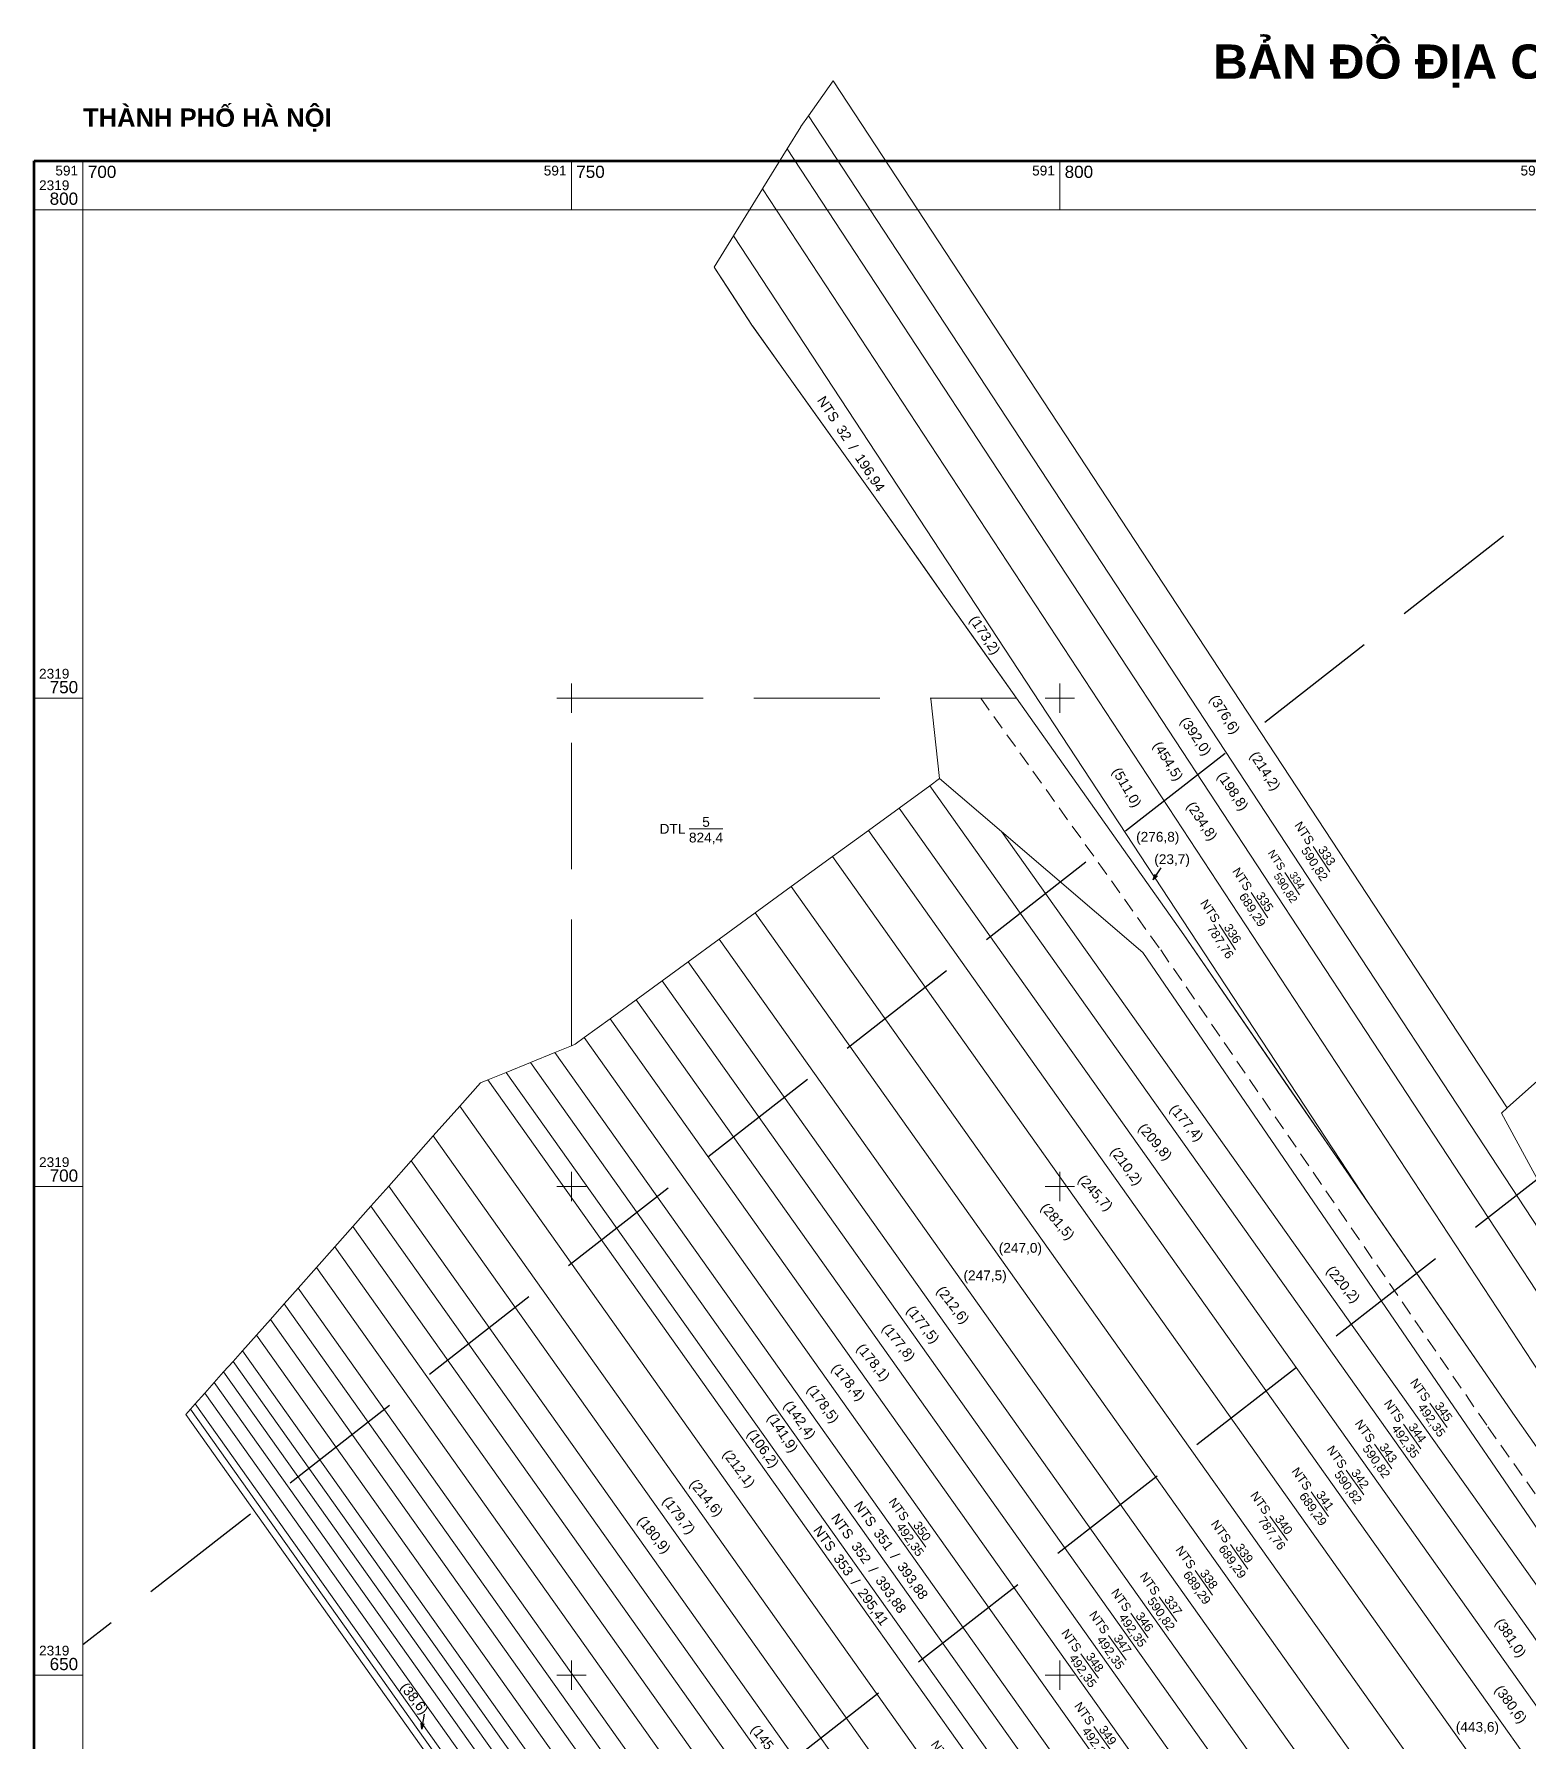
# Model space of a CAD drawing. Header units: metres. Extents: x 591680 to 592121, y 2319362 to 2319832.
# Drawn here: x 591695 to 591848, y 2319643.2 to 2319818 of the extents above; entities that cross this region are included whole.
import ezdxf
from ezdxf.enums import TextEntityAlignment as Align

# ---------------------------------------------------------------- set-up
doc = ezdxf.new("R2010")
doc.units = ezdxf.units.M
doc.header["$MEASUREMENT"] = 0
doc.linetypes.add('DGN Style 3', pattern=[18.08141, 12.915293, -5.166117])
doc.linetypes.add('{tuong nha}', pattern=[2.3, 1.5, -0.8])
for name, color, linetype, lineweight in [('Level 10', 7, 'Continuous', 0), ('Level 13', 7, 'Continuous', 0), ('Level 2', 7, 'Continuous', 0), ('Level 22', 7, 'Continuous', 0), ('Level 29', 7, 'Continuous', 0), ('Level 32', 7, 'Continuous', 0), ('Level 4', 7, 'Continuous', 0), ('Level 51', 7, 'Continuous', 0), ('Level 6', 7, 'Continuous', 0), ('Level 63', 7, 'Continuous', 0)]:
    doc.layers.add(name, color=color, linetype=linetype, lineweight=lineweight)
doc.styles.get("Standard").update_dxf_attribs({"font": 'arial.ttf'})
doc.styles.add('Style-Arial', font='arial.ttf')
doc.dimstyles.get("Standard").update_dxf_attribs({"dimtxt": 0.18, "dimasz": 0.18, "dimexe": 0.18, "dimexo": 0.0625, "dimgap": 0.09, "dimtad": 0, "dimtih": 1, "dimtoh": 1, "dimdec": 4, "dimzin": 0, "dimdsep": 46, "dimtxsty": 'Standard', "dimcen": 0.09, "dimadec": 0, "dimazin": 0, "dimtfac": 1, "dimtdec": 4, "dimtofl": 0, "dimtmove": 0, "dimatfit": 3, "dimfxl": 1, "dimtolj": 1, "dimtzin": 0, "dimarcsym": 0})

# ---------------------------------------------------------------- blocks, each defined once
blk = doc.blocks.new('N_Thua_1')
at = {"layer": 'Level 13', "color": 7, "linetype": 'Continuous', "lineweight": 0}
blk.add_line((0, 0), (3.426829, 0), dxfattribs=at)
at = {"layer": 'Level 13', "color": 3, "linetype": 'Continuous', "lineweight": 0}
blk.add_text('DTL', height=1, dxfattribs=at).set_placement((-0.4, 0), align=Align.MIDDLE_RIGHT)
at = {"layer": 'Level 2', "color": 1, "linetype": 'Continuous', "lineweight": 0}
blk.add_text('5', height=1, dxfattribs=at).set_placement((1.713415, 0.2), align=Align.CENTER)
at = {"layer": 'Level 4', "color": 1, "linetype": 'Continuous', "lineweight": 0}
blk.add_text('824,4', height=1, dxfattribs=at).set_placement((1.713415, -0.4), align=Align.TOP_CENTER)
blk = doc.blocks.new('N_Thua_96')
at = {"layer": 'Level 13', "color": 7, "linetype": 'Continuous', "lineweight": 0}
blk.add_line((0, 0), (3.089634, 0), dxfattribs=at)
at = {"layer": 'Level 13', "color": 3, "linetype": 'Continuous', "lineweight": 0}
blk.add_text('NTS', height=0.9, dxfattribs=at).set_placement((-0.4, 0), align=Align.MIDDLE_RIGHT)
at = {"layer": 'Level 2', "color": 2, "linetype": 'Continuous', "lineweight": 0}
blk.add_text('336', height=0.9, dxfattribs=at).set_placement((1.544817, 0.2), align=Align.CENTER)
at = {"layer": 'Level 4', "color": 1, "linetype": 'Continuous', "lineweight": 0}
blk.add_text('787,76', height=0.9, dxfattribs=at).set_placement((1.544817, -0.4), align=Align.TOP_CENTER)
blk = doc.blocks.new('N_Thua_97')
at = {"layer": 'Level 13', "color": 7, "linetype": 'Continuous', "lineweight": 0}
blk.add_line((0, 0), (3.089634, 0), dxfattribs=at)
at = {"layer": 'Level 13', "color": 3, "linetype": 'Continuous', "lineweight": 0}
blk.add_text('NTS', height=0.9, dxfattribs=at).set_placement((-0.4, 0), align=Align.MIDDLE_RIGHT)
at = {"layer": 'Level 2', "color": 2, "linetype": 'Continuous', "lineweight": 0}
blk.add_text('340', height=0.9, dxfattribs=at).set_placement((1.544817, 0.2), align=Align.CENTER)
at = {"layer": 'Level 4', "color": 1, "linetype": 'Continuous', "lineweight": 0}
blk.add_text('787,76', height=0.9, dxfattribs=at).set_placement((1.544817, -0.4), align=Align.TOP_CENTER)
blk = doc.blocks.new('N_Thua_98')
at = {"layer": 'Level 13', "color": 7, "linetype": 'Continuous', "lineweight": 0}
blk.add_line((0, 0), (3.088262, 0), dxfattribs=at)
at = {"layer": 'Level 13', "color": 3, "linetype": 'Continuous', "lineweight": 0}
blk.add_text('NTS', height=0.9, dxfattribs=at).set_placement((-0.4, 0), align=Align.MIDDLE_RIGHT)
at = {"layer": 'Level 2', "color": 2, "linetype": 'Continuous', "lineweight": 0}
blk.add_text('339', height=0.9, dxfattribs=at).set_placement((1.544131, 0.2), align=Align.CENTER)
at = {"layer": 'Level 4', "color": 1, "linetype": 'Continuous', "lineweight": 0}
blk.add_text('689,29', height=0.9, dxfattribs=at).set_placement((1.544131, -0.4), align=Align.TOP_CENTER)
blk = doc.blocks.new('N_Thua_99')
at = {"layer": 'Level 13', "color": 7, "linetype": 'Continuous', "lineweight": 0}
blk.add_line((0, 0), (3.088262, 0), dxfattribs=at)
at = {"layer": 'Level 13', "color": 3, "linetype": 'Continuous', "lineweight": 0}
blk.add_text('NTS', height=0.9, dxfattribs=at).set_placement((-0.4, 0), align=Align.MIDDLE_RIGHT)
at = {"layer": 'Level 2', "color": 2, "linetype": 'Continuous', "lineweight": 0}
blk.add_text('338', height=0.9, dxfattribs=at).set_placement((1.544131, 0.2), align=Align.CENTER)
at = {"layer": 'Level 4', "color": 1, "linetype": 'Continuous', "lineweight": 0}
blk.add_text('689,29', height=0.9, dxfattribs=at).set_placement((1.544131, -0.4), align=Align.TOP_CENTER)
blk = doc.blocks.new('N_Thua_100')
at = {"layer": 'Level 13', "color": 7, "linetype": 'Continuous', "lineweight": 0}
blk.add_line((0, 0), (3.088262, 0), dxfattribs=at)
at = {"layer": 'Level 13', "color": 3, "linetype": 'Continuous', "lineweight": 0}
blk.add_text('NTS', height=0.9, dxfattribs=at).set_placement((-0.4, 0), align=Align.MIDDLE_RIGHT)
at = {"layer": 'Level 2', "color": 2, "linetype": 'Continuous', "lineweight": 0}
blk.add_text('341', height=0.9, dxfattribs=at).set_placement((1.544131, 0.2), align=Align.CENTER)
at = {"layer": 'Level 4', "color": 1, "linetype": 'Continuous', "lineweight": 0}
blk.add_text('689,29', height=0.9, dxfattribs=at).set_placement((1.544131, -0.4), align=Align.TOP_CENTER)
blk = doc.blocks.new('N_Thua_101')
at = {"layer": 'Level 13', "color": 7, "linetype": 'Continuous', "lineweight": 0}
blk.add_line((0, 0), (3.088262, 0), dxfattribs=at)
at = {"layer": 'Level 13', "color": 3, "linetype": 'Continuous', "lineweight": 0}
blk.add_text('NTS', height=0.9, dxfattribs=at).set_placement((-0.4, 0), align=Align.MIDDLE_RIGHT)
at = {"layer": 'Level 2', "color": 2, "linetype": 'Continuous', "lineweight": 0}
blk.add_text('335', height=0.9, dxfattribs=at).set_placement((1.544131, 0.2), align=Align.CENTER)
at = {"layer": 'Level 4', "color": 1, "linetype": 'Continuous', "lineweight": 0}
blk.add_text('689,29', height=0.9, dxfattribs=at).set_placement((1.544131, -0.4), align=Align.TOP_CENTER)
blk = doc.blocks.new('N_Thua_102')
at = {"layer": 'Level 13', "color": 7, "linetype": 'Continuous', "lineweight": 0}
blk.add_line((0, 0), (3.089634, 0), dxfattribs=at)
at = {"layer": 'Level 13', "color": 3, "linetype": 'Continuous', "lineweight": 0}
blk.add_text('NTS', height=0.9, dxfattribs=at).set_placement((-0.4, 0), align=Align.MIDDLE_RIGHT)
at = {"layer": 'Level 2', "color": 2, "linetype": 'Continuous', "lineweight": 0}
blk.add_text('354', height=0.9, dxfattribs=at).set_placement((1.544817, 0.2), align=Align.CENTER)
at = {"layer": 'Level 4', "color": 1, "linetype": 'Continuous', "lineweight": 0}
blk.add_text('590,82', height=0.9, dxfattribs=at).set_placement((1.544817, -0.4), align=Align.TOP_CENTER)
blk = doc.blocks.new('N_Thua_104')
at = {"layer": 'Level 13', "color": 7, "linetype": 'Continuous', "lineweight": 0}
blk.add_line((0, 0), (3.089634, 0), dxfattribs=at)
at = {"layer": 'Level 13', "color": 3, "linetype": 'Continuous', "lineweight": 0}
blk.add_text('NTS', height=0.9, dxfattribs=at).set_placement((-0.4, 0), align=Align.MIDDLE_RIGHT)
at = {"layer": 'Level 2', "color": 2, "linetype": 'Continuous', "lineweight": 0}
blk.add_text('342', height=0.9, dxfattribs=at).set_placement((1.544817, 0.2), align=Align.CENTER)
at = {"layer": 'Level 4', "color": 1, "linetype": 'Continuous', "lineweight": 0}
blk.add_text('590,82', height=0.9, dxfattribs=at).set_placement((1.544817, -0.4), align=Align.TOP_CENTER)
blk = doc.blocks.new('N_Thua_105')
at = {"layer": 'Level 13', "color": 7, "linetype": 'Continuous', "lineweight": 0}
blk.add_line((0, 0), (3.089634, 0), dxfattribs=at)
at = {"layer": 'Level 13', "color": 3, "linetype": 'Continuous', "lineweight": 0}
blk.add_text('NTS', height=0.9, dxfattribs=at).set_placement((-0.4, 0), align=Align.MIDDLE_RIGHT)
at = {"layer": 'Level 2', "color": 2, "linetype": 'Continuous', "lineweight": 0}
blk.add_text('343', height=0.9, dxfattribs=at).set_placement((1.544817, 0.2), align=Align.CENTER)
at = {"layer": 'Level 4', "color": 1, "linetype": 'Continuous', "lineweight": 0}
blk.add_text('590,82', height=0.9, dxfattribs=at).set_placement((1.544817, -0.4), align=Align.TOP_CENTER)
blk = doc.blocks.new('N_Thua_106')
at = {"layer": 'Level 13', "color": 7, "linetype": 'Continuous', "lineweight": 0}
blk.add_line((0, 0), (3.089634, 0), dxfattribs=at)
at = {"layer": 'Level 13', "color": 3, "linetype": 'Continuous', "lineweight": 0}
blk.add_text('NTS', height=0.9, dxfattribs=at).set_placement((-0.4, 0), align=Align.MIDDLE_RIGHT)
at = {"layer": 'Level 2', "color": 2, "linetype": 'Continuous', "lineweight": 0}
blk.add_text('333', height=0.9, dxfattribs=at).set_placement((1.544817, 0.2), align=Align.CENTER)
at = {"layer": 'Level 4', "color": 1, "linetype": 'Continuous', "lineweight": 0}
blk.add_text('590,82', height=0.9, dxfattribs=at).set_placement((1.544817, -0.4), align=Align.TOP_CENTER)
blk = doc.blocks.new('N_Thua_107')
at = {"layer": 'Level 13', "color": 7, "linetype": 'Continuous', "lineweight": 0}
blk.add_line((0, 0), (2.746341, 0), dxfattribs=at)
at = {"layer": 'Level 13', "color": 3, "linetype": 'Continuous', "lineweight": 0}
blk.add_text('NTS', height=0.8, dxfattribs=at).set_placement((-0.4, 0), align=Align.MIDDLE_RIGHT)
at = {"layer": 'Level 2', "color": 2, "linetype": 'Continuous', "lineweight": 0}
blk.add_text('334', height=0.8, dxfattribs=at).set_placement((1.373171, 0.2), align=Align.CENTER)
at = {"layer": 'Level 4', "color": 1, "linetype": 'Continuous', "lineweight": 0}
blk.add_text('590,82', height=0.8, dxfattribs=at).set_placement((1.373171, -0.4), align=Align.TOP_CENTER)
blk = doc.blocks.new('N_Thua_108')
at = {"layer": 'Level 13', "color": 7, "linetype": 'Continuous', "lineweight": 0}
blk.add_line((0, 0), (3.089634, 0), dxfattribs=at)
at = {"layer": 'Level 13', "color": 3, "linetype": 'Continuous', "lineweight": 0}
blk.add_text('NTS', height=0.9, dxfattribs=at).set_placement((-0.4, 0), align=Align.MIDDLE_RIGHT)
at = {"layer": 'Level 2', "color": 2, "linetype": 'Continuous', "lineweight": 0}
blk.add_text('337', height=0.9, dxfattribs=at).set_placement((1.544817, 0.2), align=Align.CENTER)
at = {"layer": 'Level 4', "color": 1, "linetype": 'Continuous', "lineweight": 0}
blk.add_text('590,82', height=0.9, dxfattribs=at).set_placement((1.544817, -0.4), align=Align.TOP_CENTER)
blk = doc.blocks.new('N_Thua_109')
at = {"layer": 'Level 13', "color": 7, "linetype": 'Continuous', "lineweight": 0}
blk.add_line((0, 0), (3.084146, 0), dxfattribs=at)
at = {"layer": 'Level 13', "color": 3, "linetype": 'Continuous', "lineweight": 0}
blk.add_text('NTS', height=0.9, dxfattribs=at).set_placement((-0.4, 0), align=Align.MIDDLE_RIGHT)
at = {"layer": 'Level 2', "color": 2, "linetype": 'Continuous', "lineweight": 0}
blk.add_text('345', height=0.9, dxfattribs=at).set_placement((1.542073, 0.2), align=Align.CENTER)
at = {"layer": 'Level 4', "color": 1, "linetype": 'Continuous', "lineweight": 0}
blk.add_text('492,35', height=0.9, dxfattribs=at).set_placement((1.542073, -0.4), align=Align.TOP_CENTER)
blk = doc.blocks.new('N_Thua_110')
at = {"layer": 'Level 13', "color": 7, "linetype": 'Continuous', "lineweight": 0}
blk.add_line((0, 0), (3.084146, 0), dxfattribs=at)
at = {"layer": 'Level 13', "color": 3, "linetype": 'Continuous', "lineweight": 0}
blk.add_text('NTS', height=0.9, dxfattribs=at).set_placement((-0.4, 0), align=Align.MIDDLE_RIGHT)
at = {"layer": 'Level 2', "color": 2, "linetype": 'Continuous', "lineweight": 0}
blk.add_text('344', height=0.9, dxfattribs=at).set_placement((1.542073, 0.2), align=Align.CENTER)
at = {"layer": 'Level 4', "color": 1, "linetype": 'Continuous', "lineweight": 0}
blk.add_text('492,35', height=0.9, dxfattribs=at).set_placement((1.542073, -0.4), align=Align.TOP_CENTER)
blk = doc.blocks.new('N_Thua_112')
at = {"layer": 'Level 13', "color": 7, "linetype": 'Continuous', "lineweight": 0}
blk.add_line((0, 0), (3.084146, 0), dxfattribs=at)
at = {"layer": 'Level 13', "color": 3, "linetype": 'Continuous', "lineweight": 0}
blk.add_text('NTS', height=0.9, dxfattribs=at).set_placement((-0.4, 0), align=Align.MIDDLE_RIGHT)
at = {"layer": 'Level 2', "color": 2, "linetype": 'Continuous', "lineweight": 0}
blk.add_text('350', height=0.9, dxfattribs=at).set_placement((1.542073, 0.2), align=Align.CENTER)
at = {"layer": 'Level 4', "color": 1, "linetype": 'Continuous', "lineweight": 0}
blk.add_text('492,35', height=0.9, dxfattribs=at).set_placement((1.542073, -0.4), align=Align.TOP_CENTER)
blk = doc.blocks.new('N_Thua_114')
at = {"layer": 'Level 13', "color": 7, "linetype": 'Continuous', "lineweight": 0}
blk.add_line((0, 0), (3.084146, 0), dxfattribs=at)
at = {"layer": 'Level 13', "color": 3, "linetype": 'Continuous', "lineweight": 0}
blk.add_text('NTS', height=0.9, dxfattribs=at).set_placement((-0.4, 0), align=Align.MIDDLE_RIGHT)
at = {"layer": 'Level 2', "color": 2, "linetype": 'Continuous', "lineweight": 0}
blk.add_text('348', height=0.9, dxfattribs=at).set_placement((1.542073, 0.2), align=Align.CENTER)
at = {"layer": 'Level 4', "color": 1, "linetype": 'Continuous', "lineweight": 0}
blk.add_text('492,35', height=0.9, dxfattribs=at).set_placement((1.542073, -0.4), align=Align.TOP_CENTER)
blk = doc.blocks.new('N_Thua_115')
at = {"layer": 'Level 13', "color": 7, "linetype": 'Continuous', "lineweight": 0}
blk.add_line((0, 0), (3.084146, 0), dxfattribs=at)
at = {"layer": 'Level 13', "color": 3, "linetype": 'Continuous', "lineweight": 0}
blk.add_text('NTS', height=0.9, dxfattribs=at).set_placement((-0.4, 0), align=Align.MIDDLE_RIGHT)
at = {"layer": 'Level 2', "color": 2, "linetype": 'Continuous', "lineweight": 0}
blk.add_text('349', height=0.9, dxfattribs=at).set_placement((1.542073, 0.2), align=Align.CENTER)
at = {"layer": 'Level 4', "color": 1, "linetype": 'Continuous', "lineweight": 0}
blk.add_text('492,35', height=0.9, dxfattribs=at).set_placement((1.542073, -0.4), align=Align.TOP_CENTER)
blk = doc.blocks.new('N_Thua_116')
at = {"layer": 'Level 13', "color": 7, "linetype": 'Continuous', "lineweight": 0}
blk.add_line((0, 0), (3.084146, 0), dxfattribs=at)
at = {"layer": 'Level 13', "color": 3, "linetype": 'Continuous', "lineweight": 0}
blk.add_text('NTS', height=0.9, dxfattribs=at).set_placement((-0.4, 0), align=Align.MIDDLE_RIGHT)
at = {"layer": 'Level 2', "color": 2, "linetype": 'Continuous', "lineweight": 0}
blk.add_text('347', height=0.9, dxfattribs=at).set_placement((1.542073, 0.2), align=Align.CENTER)
at = {"layer": 'Level 4', "color": 1, "linetype": 'Continuous', "lineweight": 0}
blk.add_text('492,35', height=0.9, dxfattribs=at).set_placement((1.542073, -0.4), align=Align.TOP_CENTER)
blk = doc.blocks.new('N_Thua_117')
at = {"layer": 'Level 13', "color": 7, "linetype": 'Continuous', "lineweight": 0}
blk.add_line((0, 0), (3.084146, 0), dxfattribs=at)
at = {"layer": 'Level 13', "color": 3, "linetype": 'Continuous', "lineweight": 0}
blk.add_text('NTS', height=0.9, dxfattribs=at).set_placement((-0.4, 0), align=Align.MIDDLE_RIGHT)
at = {"layer": 'Level 2', "color": 2, "linetype": 'Continuous', "lineweight": 0}
blk.add_text('346', height=0.9, dxfattribs=at).set_placement((1.542073, 0.2), align=Align.CENTER)
at = {"layer": 'Level 4', "color": 1, "linetype": 'Continuous', "lineweight": 0}
blk.add_text('492,35', height=0.9, dxfattribs=at).set_placement((1.542073, -0.4), align=Align.TOP_CENTER)
blk = doc.blocks.new('N_Th1_74')
at = {"layer": 'Level 13', "color": 3, "linetype": 'Continuous', "lineweight": 0}
blk.add_text('NTS', height=1, dxfattribs=at).set_placement((-1.9281, 0), align=Align.MIDDLE_RIGHT)
at = {"layer": 'Level 13', "color": 7, "linetype": 'Continuous', "lineweight": 0}
blk.add_text('/', height=1, dxfattribs=at).set_placement((1.9281, 0), align=Align.MIDDLE_LEFT)
at = {"layer": 'Level 2', "color": 2, "linetype": 'Continuous', "lineweight": 0}
blk.add_text('352', height=1, dxfattribs=at).set_placement((0, 0), align=Align.MIDDLE_CENTER)
at = {"layer": 'Level 4', "color": 1, "linetype": 'Continuous', "lineweight": 0}
blk.add_text('393,88', height=1, dxfattribs=at).set_placement((3.1169, 0), align=Align.MIDDLE_LEFT)
blk = doc.blocks.new('N_Th1_75')
at = {"layer": 'Level 13', "color": 3, "linetype": 'Continuous', "lineweight": 0}
blk.add_text('NTS', height=1, dxfattribs=at).set_placement((-1.8366, 0), align=Align.MIDDLE_RIGHT)
at = {"layer": 'Level 13', "color": 7, "linetype": 'Continuous', "lineweight": 0}
blk.add_text('/', height=1, dxfattribs=at).set_placement((1.8366, 0), align=Align.MIDDLE_LEFT)
at = {"layer": 'Level 2', "color": 2, "linetype": 'Continuous', "lineweight": 0}
blk.add_text('351', height=1, dxfattribs=at).set_placement((0, 0), align=Align.MIDDLE_CENTER)
at = {"layer": 'Level 4', "color": 1, "linetype": 'Continuous', "lineweight": 0}
blk.add_text('393,88', height=1, dxfattribs=at).set_placement((3.0255, 0), align=Align.MIDDLE_LEFT)
blk = doc.blocks.new('N_Th1_85')
at = {"layer": 'Level 13', "color": 3, "linetype": 'Continuous', "lineweight": 0}
blk.add_text('NTS', height=1, dxfattribs=at).set_placement((-1.93345, 0), align=Align.MIDDLE_RIGHT)
at = {"layer": 'Level 13', "color": 7, "linetype": 'Continuous', "lineweight": 0}
blk.add_text('/', height=1, dxfattribs=at).set_placement((1.93345, 0), align=Align.MIDDLE_LEFT)
at = {"layer": 'Level 2', "color": 2, "linetype": 'Continuous', "lineweight": 0}
blk.add_text('353', height=1, dxfattribs=at).set_placement((0, 0), align=Align.MIDDLE_CENTER)
at = {"layer": 'Level 4', "color": 1, "linetype": 'Continuous', "lineweight": 0}
blk.add_text('295,41', height=1, dxfattribs=at).set_placement((3.12235, 0), align=Align.MIDDLE_LEFT)
blk = doc.blocks.new('N_Th1_86')
at = {"layer": 'Level 13', "color": 3, "linetype": 'Continuous', "lineweight": 0}
blk.add_text('NTS', height=1, dxfattribs=at).set_placement((-1.53975, 0), align=Align.MIDDLE_RIGHT)
at = {"layer": 'Level 13', "color": 7, "linetype": 'Continuous', "lineweight": 0}
blk.add_text('/', height=1, dxfattribs=at).set_placement((1.53975, 0), align=Align.MIDDLE_LEFT)
at = {"layer": 'Level 2', "color": 2, "linetype": 'Continuous', "lineweight": 0}
blk.add_text('32', height=1, dxfattribs=at).set_placement((0, 0), align=Align.MIDDLE_CENTER)
at = {"layer": 'Level 4', "color": 1, "linetype": 'Continuous', "lineweight": 0}
blk.add_text('196,94', height=1, dxfattribs=at).set_placement((2.72865, 0), align=Align.MIDDLE_LEFT)
blk = doc.blocks.new('TerminatorOpen_0.5')
at = {"color": 0, "linetype": 'ByBlock', "lineweight": -2}
for q in [(-1, 0.25), (-1, 0), (-1, -0.25)]:
    blk.add_line((0, 0), q, dxfattribs=at)

msp = doc.modelspace()

# ---------------------------------------------------------------- linework, layer by layer
at = {"layer": 'Level 10', "color": 7, "linetype": 'Continuous', "lineweight": 0, "flags": 128}
for points in [[(591774.265997, 2319809.593602), (591776.812694, 2319813.201765), (591845.806077, 2319708.053645), (591845.21, 2319707.52)], [(591772.089499, 2319806.220847), (591773.48, 2319808.48), (591773.502316, 2319808.511617), (591774.265997, 2319809.593602)], [(591774.265997, 2319809.593602), (591863.022066, 2319674.326515)], [(591769.578639, 2319802.149657), (591769.605652, 2319802.193488), (591772.089499, 2319806.220847)], [(591772.089499, 2319806.220847), (591859.933317, 2319672.344059)], [(591766.610137, 2319797.332968), (591769.578639, 2319802.149657)], [(591769.578639, 2319802.149657), (591856.286817, 2319670.003621), (591859.933317, 2319672.344059)], [(591766.610137, 2319797.332968), (591764.63, 2319794.12), (591765.980684, 2319792.032579), (591768.438338, 2319788.234386), (591768.485, 2319788.169), (591768.527026, 2319788.104163), (591773.16247, 2319781.614542), (591781.43, 2319770.04), (591785.973419, 2319763.586355), (591787.100247, 2319761.985766), (591788.281, 2319760.314), (591791.705269, 2319755.465758), (591795.57, 2319750)], [(591766.610137, 2319797.332968), (591831.590969, 2319698.300102)], [(591795.57, 2319750), (591812.69, 2319725.76)], [(591772.517813, 2319730.704235), (591776.72748, 2319733.771762), (591780.401774, 2319736.449169), (591783.544388, 2319738.739149), (591786.680849, 2319741.024646)], [(591874.900938, 2319616.754773), (591786.680849, 2319741.024646), (591787.69, 2319741.76), (591794.034604, 2319736.335699), (591877.700263, 2319618.481352)], [(591783.544388, 2319738.739149), (591871.593489, 2319614.710135)], [(591780.401774, 2319736.449169), (591868.274694, 2319612.66833)], [(591794.034604, 2319736.335699), (591808.51, 2319723.96)], [(591776.72748, 2319733.771762), (591864.397517, 2319610.276711)], [(591856.061315, 2319605.1297), (591768.825217, 2319728.01349), (591772.517813, 2319730.704235), (591859.956339, 2319607.535299)], [(591759.290038, 2319721.065336), (591761.9445, 2319722.999606), (591765.123966, 2319725.31644), (591768.825217, 2319728.01349)], [(591765.123966, 2319725.31644), (591852.154567, 2319602.722121)], [(591812.69, 2319725.76), (591823.463111, 2319710.108499)], [(591808.51, 2319723.96), (591819.896961, 2319707.325871), (591879.82, 2319619.79)], [(591761.9445, 2319722.999606), (591848.798761, 2319600.653684)], [(591756.631055, 2319719.127771), (591759.290038, 2319721.065336), (591845.997435, 2319598.926292)], [(591753.967581, 2319717.186934), (591756.631055, 2319719.127771)], [(591756.631055, 2319719.127771), (591843.192469, 2319597.194364)], [(591751.299551, 2319715.242777), (591753.967581, 2319717.186934)], [(591753.967581, 2319717.186934), (591840.381199, 2319595.461718)], [(591748.319778, 2319713.734837), (591750, 2319714.420783), (591750.39, 2319714.58), (591751.299551, 2319715.242777)], [(591751.299551, 2319715.242777), (591837.568394, 2319593.721496)], [(591743.318172, 2319711.692945), (591745.815291, 2319712.712387)], [(591745.815291, 2319712.712387), (591748.319778, 2319713.734837)], [(591745.815291, 2319712.712387), (591832.502701, 2319590.601497)], [(591748.319778, 2319713.734837), (591834.74682, 2319591.990712)], [(591738.570839, 2319708.234076), (591740.69, 2319710.62), (591741.45197, 2319710.931072)], [(591741.45197, 2319710.931072), (591743.318172, 2319711.692945)], [(591741.45197, 2319710.931072), (591828.586805, 2319588.186675)], [(591743.318172, 2319711.692945), (591830.264505, 2319589.220558), (591871.725733, 2319530.251508)], [(591845.806077, 2319708.053645), (591849.22, 2319711.11)], [(591823.463111, 2319710.108499), (591831.590969, 2319698.300102), (591846.61, 2319676.48), (591852.76, 2319667.74), (591856.286817, 2319670.003621)], [(591735.855424, 2319705.176839), (591738.570839, 2319708.234076)], [(591738.570839, 2319708.234076), (591825.215556, 2319586.107495), (591866.572738, 2319527.286428)], [(591845.21, 2319707.52), (591853.14, 2319692.93)], [(591733.589124, 2319702.625253), (591735.855424, 2319705.176839)], [(591735.855424, 2319705.176839), (591821.855534, 2319584.034104)], [(591731.307604, 2319700.056531), (591733.589124, 2319702.625253)], [(591733.589124, 2319702.625253), (591819.019958, 2319582.284419)], [(591729.471214, 2319697.988973), (591731.307604, 2319700.056531)], [(591731.307604, 2319700.056531), (591816.16443, 2319580.524265)], [(591727.624756, 2319695.91008), (591729.471214, 2319697.988973)], [(591729.471214, 2319697.988973), (591813.867147, 2319579.105938)], [(591725.768034, 2319693.819631), (591727.624756, 2319695.91008)], [(591727.624756, 2319695.91008), (591811.557258, 2319577.679851)], [(591723.900873, 2319691.717428), (591725.768034, 2319693.819631)], [(591725.768034, 2319693.819631), (591809.235052, 2319576.245097)], [(591722.023076, 2319689.603251), (591723.900873, 2319691.717428)], [(591723.900873, 2319691.717428), (591806.89675, 2319574.806558)], [(591720.607646, 2319688.009644), (591722.023076, 2319689.603251)], [(591722.023076, 2319689.603251), (591804.547339, 2319573.356715)], [(591717.758254, 2319684.801565), (591719.186074, 2319686.409122)], [(591719.186074, 2319686.409122), (591720.607646, 2319688.009644)], [(591719.186074, 2319686.409122), (591800.997257, 2319571.167056)], [(591720.607646, 2319688.009644), (591802.775728, 2319572.264839)], [(591716.324154, 2319683.186938), (591717.758254, 2319684.801565)], [(591717.758254, 2319684.801565), (591799.210888, 2319570.064562)], [(591715.36452, 2319682.106504), (591716.324154, 2319683.186938)], [(591716.324154, 2319683.186938), (591797.417074, 2319568.956641)], [(591714.402019, 2319681.022842), (591715.36452, 2319682.106504)], [(591715.36452, 2319682.106504), (591796.216829, 2319568.21514)], [(591712.468285, 2319678.845686), (591713.436614, 2319679.935909)], [(591713.436614, 2319679.935909), (591714.402019, 2319681.022842)], [(591713.436614, 2319679.935909), (591793.803247, 2319566.730954), (591834.231668, 2319509.230834)], [(591714.402019, 2319681.022842), (591795.010154, 2319567.475429)], [(591711.010263, 2319677.204125), (591711.497004, 2319677.752137)], [(591711.497004, 2319677.752137), (591712.468285, 2319678.845686)], [(591711.497004, 2319677.752137), (591791.377222, 2319565.230094)], [(591712.468285, 2319678.845686), (591792.591672, 2319565.981107)], [(591711.010263, 2319677.204125), (591710.522767, 2319676.655262), (591790.157293, 2319564.479309)], [(591711.010263, 2319677.204125), (591790.768093, 2319564.854481)]]:
    msp.add_lwpolyline(points, dxfattribs=at)
at = {"layer": 'Level 10', "color": 7, "linetype": 'DGN Style 3', "lineweight": 0, "flags": 128}
msp.add_lwpolyline([(591750, 2319714.420783), (591750, 2319721.213762), (591750, 2319750), (591786.8, 2319750), (591786.902094, 2319750), (591795.57, 2319750)], dxfattribs=at)
at = {"layer": 'Level 22', "color": 7, "linetype": '{tuong nha}', "lineweight": 0}
for p, q in [((591791.9055, 2319750), (591810.33, 2319724.223)), ((591791.9055, 2319750), (591810.33, 2319724.223)), ((591791.9055, 2319750), (591810.33, 2319724.223)), ((591791.9055, 2319750), (591810.33, 2319724.223)), ((591791.9055, 2319750), (591810.33, 2319724.223)), ((591791.9055, 2319750), (591810.33, 2319724.223)), ((591810.33, 2319724.223), (591843.814, 2319675.416)), ((591810.33, 2319724.223), (591843.814, 2319675.416)), ((591810.33, 2319724.223), (591843.814, 2319675.416)), ((591810.33, 2319724.223), (591843.814, 2319675.416)), ((591810.33, 2319724.223), (591843.814, 2319675.416)), ((591810.33, 2319724.223), (591843.814, 2319675.416)), ((591843.814, 2319675.416), (591856.832, 2319657.052)), ((591843.814, 2319675.416), (591856.832, 2319657.052)), ((591843.814, 2319675.416), (591856.832, 2319657.052)), ((591843.814, 2319675.416), (591856.832, 2319657.052)), ((591843.814, 2319675.416), (591856.832, 2319657.052)), ((591843.814, 2319675.416), (591856.832, 2319657.052))]:
    msp.add_line(p, q, dxfattribs=at)
at = {"layer": 'Level 29', "color": 7, "linetype": 'Continuous', "lineweight": 0, "ltscale": 0.5}
msp.add_line((591812.689, 2319725.756), (591846.611, 2319676.477), dxfattribs=at)
msp.add_line((591812.689, 2319725.756), (591846.611, 2319676.477), dxfattribs=at)
msp.add_line((591812.689, 2319725.756), (591846.611, 2319676.477), dxfattribs=at)
at = {"layer": 'Level 29', "color": 7, "linetype": 'Continuous', "lineweight": 0, "ltscale": 0.5, "flags": 128}
for points in [[(591764.627, 2319794.121), (591768.485, 2319788.169), (591781.426, 2319770.035), (591788.281, 2319760.314), (591795.565684, 2319750)], [(591764.627, 2319794.121), (591768.485, 2319788.169), (591781.426, 2319770.035), (591788.281, 2319760.314), (591795.565684, 2319750)], [(591764.627, 2319794.121), (591768.485, 2319788.169), (591781.426, 2319770.035), (591788.281, 2319760.314), (591795.565684, 2319750)], [(591795.565684, 2319750), (591812.689, 2319725.756)], [(591795.565684, 2319750), (591812.689, 2319725.756)], [(591795.565684, 2319750), (591812.689, 2319725.756)]]:
    msp.add_lwpolyline(points, dxfattribs=at)
at = {"layer": 'Level 32', "color": 3, "linetype": 'Continuous', "lineweight": 0, "flags": 128}
msp.add_lwpolyline([(591786.8, 2319750), (591786.807933, 2319749.926548), (591787.69, 2319741.76)], dxfattribs=at)
at = {"layer": 'Level 51', "color": 6, "linetype": 'DGN Style 3', "lineweight": 30, "flags": 128}
for points in [[(591700, 2319584.598252), (591892.034053, 2319734.44035), (591945.683939, 2319776.778428), (591959.93779, 2319788.526047), (591973.859591, 2319800)], [(591888.154612, 2319800), (591874.771131, 2319789.514655), (591858.813648, 2319777.012697), (591700, 2319653.092122)]]:
    msp.add_lwpolyline(points, dxfattribs=at)
at = {"layer": 'Level 63', "color": 7, "linetype": 'Continuous', "lineweight": 0}
for p, q in [((591700, 2319805), (591700, 2319800)), ((591750, 2319805), (591750, 2319800)), ((591800, 2319805), (591800, 2319800)), ((591695, 2319800), (591700, 2319800)), ((591750, 2319751.5), (591750, 2319748.5)), ((591800, 2319751.5), (591800, 2319748.5)), ((591695, 2319750), (591700, 2319750)), ((591748.5, 2319750), (591751.5, 2319750)), ((591798.5, 2319750), (591801.5, 2319750)), ((591750, 2319701.5), (591750, 2319698.5)), ((591800, 2319701.5), (591800, 2319698.5)), ((591695, 2319700), (591700, 2319700)), ((591748.5, 2319700), (591751.5, 2319700)), ((591798.5, 2319700), (591801.5, 2319700)), ((591750, 2319651.5), (591750, 2319648.5)), ((591800, 2319651.5), (591800, 2319648.5)), ((591695, 2319650), (591700, 2319650)), ((591748.5, 2319650), (591751.5, 2319650)), ((591798.5, 2319650), (591801.5, 2319650))]:
    msp.add_line(p, q, dxfattribs=at)
at = {"layer": 'Level 63', "color": 7, "linetype": 'Continuous', "lineweight": 140, "flags": 128}
msp.add_lwpolyline([(591695, 2319805), (592055, 2319805), (592055, 2319445), (591695, 2319445), (591695, 2319805)], close=True, dxfattribs=at)
at = {"layer": 'Level 63', "color": 7, "linetype": 'Continuous', "lineweight": 0, "flags": 128}
msp.add_lwpolyline([(591700, 2319800), (592050, 2319800), (592050, 2319450), (591700, 2319450), (591700, 2319800)], close=True, dxfattribs=at)

# ---------------------------------------------------------------- block references
at = {"layer": 'Level 2', "color": 2, "linetype": 'Continuous', "lineweight": 0}
for name, p, rotation in [('N_Th1_86', (591777.911672, 2319777.145909), 303.271052), ('N_Thua_106', (591825.955831, 2319734.802075), 303.271052), ('N_Thua_107', (591823.039226, 2319732.164805), 303.271052), ('N_Thua_101', (591819.599536, 2319730.092695), 303.271052), ('N_Thua_96', (591816.310091, 2319726.831147), 303.271052), ('N_Thua_109', (591837.879482, 2319677.837594), 305.37122), ('N_Thua_110', (591835.195405, 2319675.673696), 305.37122), ('N_Thua_105', (591832.216798, 2319673.622198), 305.37122), ('N_Thua_104', (591829.329775, 2319670.973187), 305.37122), ('N_Thua_100', (591825.74025, 2319668.741072), 305.37122), ('N_Thua_97', (591821.51727, 2319666.275275), 305.37122), ('N_Th1_75', (591781.962227, 2319663.861088), 305.37122), ('N_Thua_112', (591784.487058, 2319665.615604), 305.37122), ('N_Th1_85', (591777.858691, 2319661.271867), 305.370504), ('N_Th1_74', (591779.67984, 2319662.52274), 305.371933), ('N_Thua_98', (591817.479768, 2319663.351743), 305.37122), ('N_Thua_99', (591813.852711, 2319660.695666), 305.37122), ('N_Thua_108', (591810.188656, 2319658.004869), 305.37122), ('N_Thua_117', (591807.263052, 2319656.325604), 305.37122), ('N_Thua_116', (591805.004459, 2319654.043953), 305.37122), ('N_Thua_114', (591802.164643, 2319652.185087), 305.37122), ('N_Thua_115', (591803.494379, 2319644.713816), 305.37122), ('N_Thua_102', (591788.810751, 2319640.778967), 305.370504)]:
    msp.add_blockref(name, p, dxfattribs=dict(at, rotation=rotation))
at = {"layer": 'Level 2', "color": 1, "linetype": 'Continuous', "lineweight": 0}
msp.add_blockref('N_Thua_1', (591762.071555, 2319736.625684), dxfattribs=at)

# ---------------------------------------------------------------- texts
at = {"layer": 'Level 6', "color": 30, "linetype": 'Continuous', "lineweight": 70}
for s, rotation, p in [('(173,2)', 303.611137, (591792.347079, 2319756.463809)), ('(376,6)', 302.770995, (591816.90955, 2319748.342624)), ('(392,0)', 304.494604, (591813.945365, 2319746.11436)), ('(454,5)', 301.991983, (591811.103601, 2319743.561381)), ('(511,0)', 300.366627, (591806.876269, 2319740.869051)), ('(381,0)', 303.699658, (591846.182242, 2319653.812423)), ('(380,6)', 306.71431, (591846.189073, 2319647.019775))]:
    msp.add_text(s, height=1, rotation=rotation, dxfattribs=at).set_placement(p, align=Align.MIDDLE_CENTER)
at = {"layer": 'Level 6', "color": 6, "linetype": 'Continuous', "lineweight": 70}
for s, rotation, p in [('(214,2)', 303.092996, (591821.040676, 2319742.551791)), ('(198,8)', 304.210924, (591817.730104, 2319740.488763)), ('(234,8)', 303.660596, (591814.570248, 2319737.418889)), ('(177,4)', 310.195169, (591812.987149, 2319706.534858)), ('(209,8)', 310.211508, (591809.778439, 2319704.589578)), ('(210,2)', 306.370113, (591806.837687, 2319702.093159)), ('(245,7)', 312.898353, (591803.665829, 2319699.368105)), ('(281,5)', 310.696105, (591799.789014, 2319696.442164)), ('(220,2)', 310.250193, (591829.028225, 2319690.005301)), ('(212,6)', 307.857138, (591789.075054, 2319687.89359)), ('(177,5)', 308.324191, (591786.0018, 2319685.885229)), ('(177,8)', 308.796822, (591783.515137, 2319684.064024)), ('(178,1)', 309.247655, (591780.918409, 2319682.028143)), ('(178,4)', 309.868014, (591778.364555, 2319679.981713)), ('(178,5)', 306.514594, (591775.781675, 2319677.762817)), ('(142,4)', 306.158167, (591773.388694, 2319676.126729)), ('(141,9)', 303.365846, (591771.649561, 2319674.788409)), ('(106,2)', 305.895559, (591769.63916, 2319673.192833)), ('(212,1)', 306.909784, (591767.164237, 2319671.14497)), ('(214,6)', 309.359467, (591763.830479, 2319668.150484)), ('(179,7)', 307.679814, (591761.018306, 2319666.368654)), ('(180,9)', 308.743169, (591758.472896, 2319664.369434)), ('(38,6)', 308.296484, (591733.930665, 2319647.608636)), ('(145,6)', 307.554411, (591770.051218, 2319642.968974))]:
    msp.add_text(s, height=1, rotation=rotation, dxfattribs=at).set_placement(p, align=Align.MIDDLE_CENTER)
for s, p in [('(276,8)', (591810.030326, 2319735.806918)), ('(23,7)', (591811.498984, 2319733.512203)), ('(247,0)', (591795.966801, 2319693.727046)), ('(247,5)', (591792.357031, 2319690.910381))]:
    msp.add_text(s, height=1, dxfattribs=at).set_placement(p, align=Align.MIDDLE_CENTER)
at = {"layer": 'Level 6', "color": 30, "linetype": 'Continuous', "lineweight": 70}
msp.add_text('(443,6)', height=1, dxfattribs=at).set_placement((591842.755374, 2319644.689155), align=Align.MIDDLE_CENTER)
at = {"layer": 'Level 63', "color": 7, "linetype": 'Continuous', "lineweight": 0}
for p in [(591699.5, 2319804.5), (591749.5, 2319804.5), (591799.5, 2319804.5), (591849.5, 2319804.5)]:
    msp.add_text('591', height=1, dxfattribs=at).set_placement(p, align=Align.TOP_RIGHT)
for s, p in [('700', (591700.5, 2319804.5)), ('750', (591750.5, 2319804.5)), ('800', (591800.5, 2319804.5))]:
    msp.add_text(s, height=1.25, dxfattribs=at).set_placement(p, align=Align.TOP_LEFT)
for p in [(591695.5, 2319802), (591695.5, 2319752), (591695.5, 2319702), (591695.5, 2319652)]:
    msp.add_text('2319', height=1, dxfattribs=at).set_placement(p)
for s, p in [('800', (591699.5, 2319800.5)), ('750', (591699.5, 2319750.5)), ('700', (591699.5, 2319700.5)), ('650', (591699.5, 2319650.5))]:
    msp.add_text(s, height=1.25, dxfattribs=at).set_placement(p, align=Align.RIGHT)
at = {"layer": 'Level 63', "color": 7, "linetype": 'Continuous', "lineweight": 0, "line_spacing_factor": 0.6}
for s, insert, char_height, attachment_point in [('\\fArial|b1|i0|c00|p39;BẢN ĐỒ ĐỊA CHÍNH PHƯỜNG PHƯỜNG LĨNH NAM', (591875, 2319812.5), 3.5, 8), ('\\fArial|b1|i0|c00|p39;THÀNH PHỐ HÀ NỘI', (591700, 2319808), 1.875, 7)]:
    msp.add_mtext(s, dxfattribs=dict(at, insert=insert, char_height=char_height, attachment_point=attachment_point))

# ---------------------------------------------------------------- leaders
at = {"layer": 'Level 6', "color": 1, "linetype": 'Continuous', "lineweight": 0}
for points in [[(591809.547394, 2319731.39007), (591810.387131, 2319732.631578)], [(591734.676365, 2319644.465269), (591734.951904, 2319646.007777)]]:
    msp.add_leader(points, dimstyle='Standard', override={"dimtxt": 1, "dimasz": 0.6, "dimgap": 0.5, "dimtad": 1, "dimtxsty": 'Style-Arial', "dimldrblk": 'TerminatorOpen_0.5'}, dxfattribs=at)

doc.saveas('drawing.dxf')
